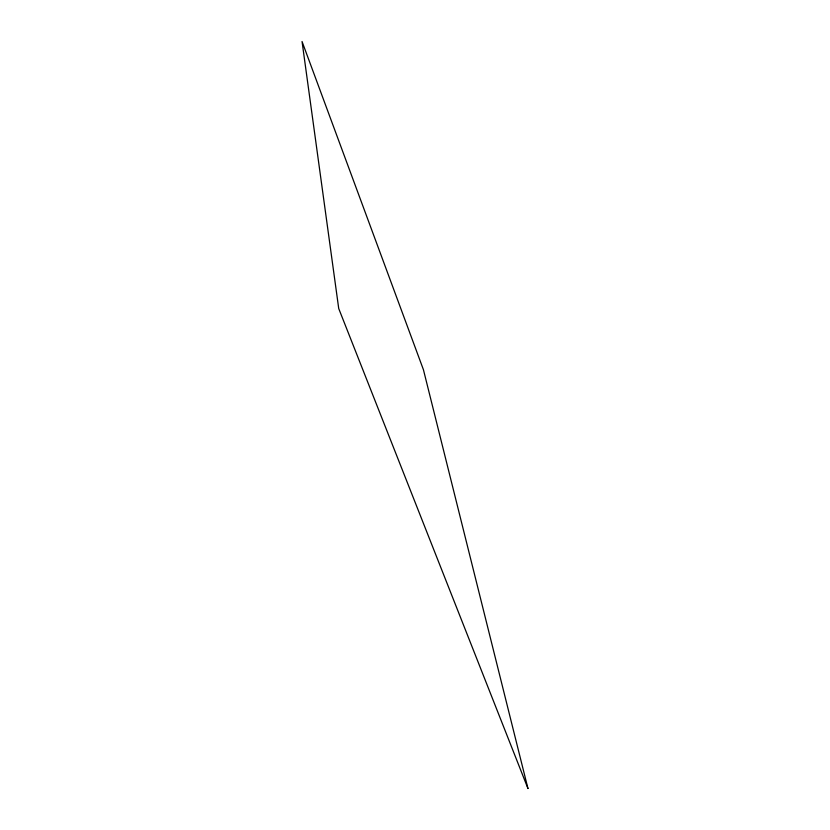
<?xml version="1.0" encoding="UTF-8"?>
<svg xmlns="http://www.w3.org/2000/svg" width="830" height="830" viewBox="0 0 830 830"><rect width="100%" height="100%" fill="white"/><g stroke="black" fill="none" stroke-linecap="round" stroke-linejoin="round"><path stroke-width="1.25" d="M527.953 788.5L338.723 308.542L302.047 41.5L423.445 369.765L527.953 788.5"/></g></svg>
